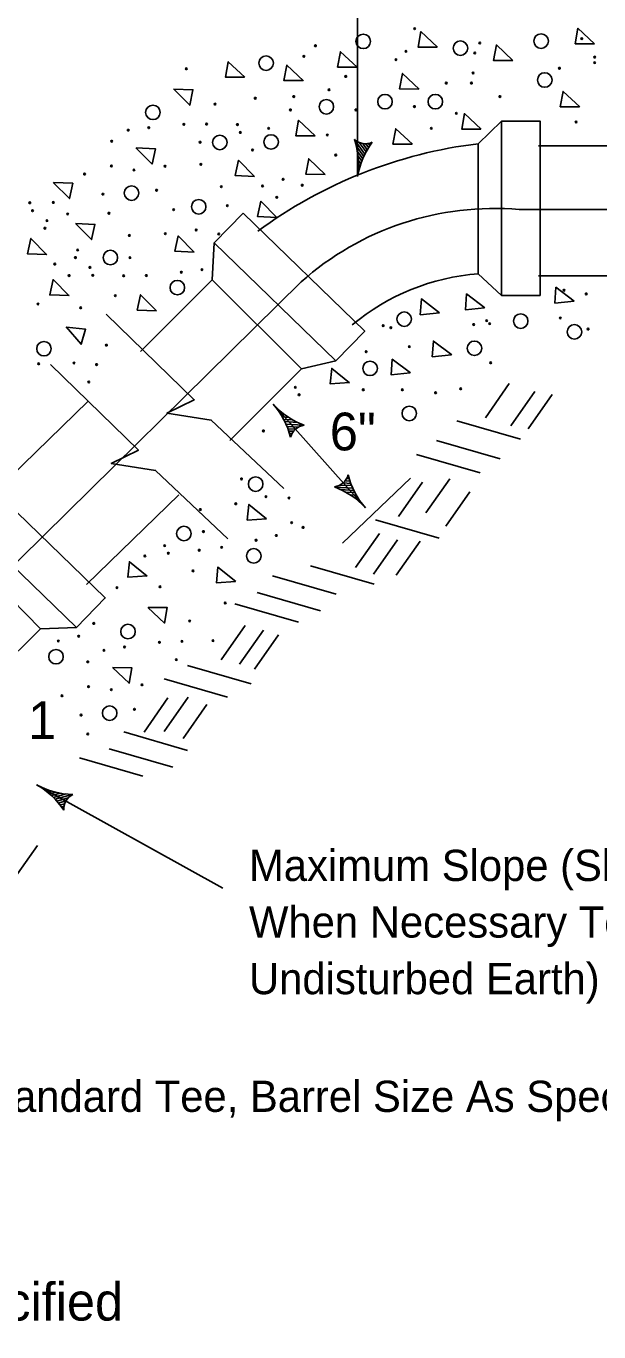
# Model space of a CAD drawing. Extents: x -1256 to -1024, y 1680 to 1979.
# Drawn here: x -1163.3 to -1108.3, y 1787.2 to 1912.7 of the extents above; entities that cross this region are included whole.
import ezdxf

# ---------------------------------------------------------------- set-up
doc = ezdxf.new("R2010")
doc.units = 0
doc.layers.add('1', color=7, linetype='Continuous')

msp = doc.modelspace()

# ---------------------------------------------------------------- linework, layer by layer
at = {"layer": '1'}
for p, q in [((-1131.49, 1917.97), (-1131.5, 1898.26)), ((-1117.68, 1903.56), (-1119.9, 1901.4)), ((-1131.78, 1901.79), (-1130.79, 1900.41)), ((-1131.62, 1901.19), (-1130.9, 1900.19)), ((-1131.34, 1901.53), (-1130.68, 1900.63)), ((-1130.99, 1901.43), (-1130.56, 1900.83)), ((-1130.7, 1901.41), (-1130.44, 1901.04)), ((-1130.46, 1901.44), (-1130.31, 1901.23)), ((-1130.23, 1901.5), (-1130.18, 1901.42)), ((-1119.9, 1888.92), (-1119.9, 1901.4)), ((-1114.11, 1901.21), (-1087.85, 1901.21)), ((-1131.51, 1900.67), (-1131, 1899.96)), ((-1131.45, 1900.21), (-1131.1, 1899.72)), ((-1131.42, 1899.8), (-1131.19, 1899.47)), ((-1131.44, 1898.71), (-1131.42, 1898.67)), ((-1131.42, 1899.41), (-1131.28, 1899.22)), ((-1131.42, 1899.05), (-1131.35, 1898.96)), ((-1115.97, 1895.09), (-1061.56, 1895.09)), ((-1145.25, 1891.87), (-1145.47, 1888.34)), ((-1117.68, 1886.83), (-1119.9, 1888.92)), ((-1114.11, 1888.7), (-1085.07, 1888.7)), ((-1198.77, 1827.13), (-1136.92, 1888.13)), ((-1152.35, 1881.45), (-1145.47, 1888.34)), ((-1145.47, 1888.34), (-1136.88, 1879.77)), ((-1143.75, 1872.88), (-1136.88, 1879.77)), ((-1133.58, 1880.55), (-1136.88, 1879.77)), ((-1116.93, 1878.36), (-1119.22, 1875.08)), ((-1114.49, 1877.59), (-1116.78, 1874.31)), ((-1112.82, 1877.3), (-1115.11, 1874.02)), ((-1166.24, 1868.04), (-1157.37, 1876.66)), ((-1130.74, 1866.41), (-1139.6, 1876.38)), ((-1139.28, 1876.05), (-1139.33, 1876.06)), ((-1139.03, 1875.82), (-1139.15, 1875.82)), ((-1138.76, 1875.59), (-1138.99, 1875.6)), ((-1138.46, 1875.35), (-1138.85, 1875.38)), ((-1138.11, 1875.11), (-1138.71, 1875.15)), ((-1137.72, 1874.87), (-1138.59, 1874.92)), ((-1137.25, 1874.62), (-1138.48, 1874.7)), ((-1115.84, 1873.01), (-1121.95, 1874.77)), ((-1136.68, 1874.37), (-1138.38, 1874.47)), ((-1137.16, 1874.18), (-1138.28, 1874.25)), ((-1137.46, 1873.98), (-1138.19, 1874.02)), ((-1137.65, 1873.77), (-1138.11, 1873.8)), ((-1137.78, 1873.56), (-1138.04, 1873.58)), ((-1137.89, 1873.35), (-1137.98, 1873.36)), ((-1117.81, 1871.13), (-1123.92, 1872.9)), ((-1119.73, 1869.78), (-1125.84, 1871.55)), ((-1133.67, 1868.42), (-1131.97, 1868.32)), ((-1133.18, 1868.61), (-1132.06, 1868.55)), ((-1132.93, 1863.01), (-1126.42, 1869.28)), ((-1132.89, 1868.81), (-1132.15, 1868.77)), ((-1132.69, 1869.02), (-1132.23, 1868.99)), ((-1132.56, 1869.23), (-1132.3, 1869.21)), ((-1132.46, 1869.44), (-1132.37, 1869.44)), ((-1125.27, 1868.88), (-1127.56, 1865.6)), ((-1122.65, 1869.21), (-1124.94, 1865.93)), ((-1157.52, 1859.05), (-1148.65, 1867.67)), ((-1133.09, 1868.17), (-1131.86, 1868.1)), ((-1132.62, 1867.92), (-1131.75, 1867.88)), ((-1132.22, 1867.68), (-1131.62, 1867.65)), ((-1131.89, 1867.45), (-1131.49, 1867.42)), ((-1131.58, 1867.21), (-1131.34, 1867.2)), ((-1120.72, 1867.94), (-1123.01, 1864.66)), ((-1131.31, 1866.98), (-1131.19, 1866.97)), ((-1131.06, 1866.74), (-1131.02, 1866.74)), ((-1123.67, 1863.51), (-1129.78, 1865.27)), ((-1170.69, 1863.71), (-1161.93, 1854.78)), ((-1129.39, 1863.96), (-1131.68, 1860.68)), ((-1127.67, 1863.34), (-1129.96, 1860.06)), ((-1125.49, 1863.22), (-1127.79, 1859.94)), ((-1129.91, 1859.08), (-1136.02, 1860.85)), ((-1133.55, 1858.12), (-1139.66, 1859.89)), ((-1137.17, 1855.44), (-1143.29, 1857.2)), ((-1135.04, 1856.51), (-1141.15, 1858.27)), ((-1186.32, 1830.84), (-1161.93, 1854.78)), ((-1158.49, 1854.91), (-1161.93, 1854.78)), ((-1142.29, 1855.1), (-1144.58, 1851.82)), ((-1140.54, 1854.66), (-1142.83, 1851.38)), ((-1139.09, 1854.2), (-1141.38, 1850.92)), ((-1141.72, 1849.5), (-1147.83, 1851.27)), ((-1143.97, 1848.22), (-1150.08, 1849.99)), ((-1149.7, 1848.16), (-1151.99, 1844.87)), ((-1147.76, 1848.22), (-1150.05, 1844.94)), ((-1145.96, 1847.53), (-1148.25, 1844.25)), ((-1147.83, 1843.11), (-1153.95, 1844.88)), ((-1152.1, 1840.62), (-1158.21, 1842.39)), ((-1149.24, 1841.49), (-1155.35, 1843.26)), ((-1144.42, 1829.87), (-1162.31, 1839.81)), ((-1161.9, 1839.6), (-1161.95, 1839.59)), ((-1161.59, 1839.46), (-1161.7, 1839.43)), ((-1161.26, 1839.33), (-1161.48, 1839.27)), ((-1160.89, 1839.21), (-1161.27, 1839.1)), ((-1160.49, 1839.1), (-1161.07, 1838.93)), ((-1160.04, 1839), (-1160.88, 1838.76)), ((-1159.52, 1838.93), (-1160.7, 1838.59)), ((-1158.89, 1838.88), (-1160.53, 1838.41)), ((-1159.29, 1838.54), (-1160.36, 1838.23)), ((-1159.5, 1838.25), (-1160.21, 1838.05)), ((-1159.61, 1837.99), (-1160.05, 1837.87)), ((-1159.67, 1837.75), (-1159.92, 1837.68)), ((-1159.69, 1837.52), (-1159.78, 1837.49)), ((-1162.23, 1833.98), (-1164.52, 1830.7))]:
    msp.add_line(p, q, dxfattribs=at)
for points in [[(-1108.75, 1911), (-1110.6, 1911.02), (-1110.33, 1912.5), (-1108.74, 1911)], [(-1123.84, 1910.68), (-1125.69, 1910.7), (-1125.41, 1912.18), (-1123.82, 1910.68)], [(-1131.56, 1908.75), (-1133.41, 1908.77), (-1133.14, 1910.25), (-1131.54, 1908.75)], [(-1116.6, 1909.4), (-1118.45, 1909.41), (-1118.17, 1910.9), (-1116.58, 1909.39)], [(-1142.34, 1907.79), (-1144.19, 1907.81), (-1143.91, 1909.29), (-1142.32, 1907.79)], [(-1136.71, 1907.47), (-1138.56, 1907.48), (-1138.28, 1908.97), (-1136.69, 1907.46)], [(-1125.61, 1906.66), (-1127.46, 1906.68), (-1127.18, 1908.16), (-1125.59, 1906.66)], [(-1149.14, 1906.66), (-1147.3, 1906.59), (-1147.61, 1905.11), (-1149.16, 1906.67)], [(-1110.18, 1904.94), (-1112.03, 1904.96), (-1111.76, 1906.44), (-1110.16, 1904.94)], [(-1135.58, 1902.16), (-1137.43, 1902.17), (-1137.16, 1903.66), (-1135.56, 1902.16)], [(-1119.66, 1902.8), (-1121.5, 1902.82), (-1121.23, 1904.3), (-1119.64, 1902.8)], [(-1126.25, 1901.35), (-1128.1, 1901.37), (-1127.83, 1902.85), (-1126.23, 1901.35)], [(-1152.75, 1901.01), (-1150.9, 1900.93), (-1151.23, 1899.45), (-1152.77, 1901.01)], [(-1141.4, 1898.26), (-1143.24, 1898.34), (-1142.92, 1899.82), (-1141.38, 1898.26)], [(-1134.62, 1898.46), (-1136.46, 1898.48), (-1136.19, 1899.96), (-1134.6, 1898.46)], [(-1160.69, 1897.69), (-1158.85, 1897.61), (-1159.16, 1896.13), (-1160.71, 1897.69)], [(-1139.26, 1894.32), (-1141.1, 1894.4), (-1140.78, 1895.88), (-1139.24, 1894.31)], [(-1158.55, 1893.75), (-1156.71, 1893.66), (-1157.03, 1892.19), (-1158.57, 1893.75)], [(-1161.34, 1890.75), (-1163.19, 1890.83), (-1162.86, 1892.3), (-1161.32, 1890.74)], [(-1147.2, 1891), (-1149.04, 1891.08), (-1148.72, 1892.55), (-1147.18, 1891)], [(-1159.2, 1886.81), (-1161.05, 1886.88), (-1160.73, 1888.36), (-1159.18, 1886.8)], [(-1110.71, 1886.29), (-1112.55, 1886.1), (-1112.45, 1887.61), (-1110.7, 1886.29)], [(-1150.81, 1885.34), (-1152.65, 1885.42), (-1152.33, 1886.9), (-1150.79, 1885.34)], [(-1123.64, 1885.17), (-1125.48, 1884.98), (-1125.37, 1886.49), (-1123.62, 1885.17)], [(-1119.3, 1885.65), (-1121.14, 1885.46), (-1121.03, 1886.97), (-1119.28, 1885.65)], [(-1155.62, 1885.02), (-1147.18, 1876.8), (-1149.8, 1875.5), (-1145.54, 1874.85), (-1138.59, 1868.29)], [(-1159.44, 1883.79), (-1157.61, 1883.58), (-1158.04, 1882.13), (-1159.46, 1883.8)], [(-1122.48, 1881.12), (-1124.32, 1880.93), (-1124.21, 1882.44), (-1122.46, 1881.12)], [(-1160.97, 1880.19), (-1152.53, 1871.97), (-1155.15, 1870.67), (-1150.89, 1870.02), (-1143.94, 1863.45)], [(-1132.28, 1878.45), (-1134.12, 1878.32), (-1133.97, 1879.82), (-1132.26, 1878.44)], [(-1126.43, 1879.39), (-1128.27, 1879.2), (-1128.17, 1880.7), (-1126.41, 1879.39)], [(-1140.25, 1865.37), (-1142.09, 1865.24), (-1141.93, 1866.74), (-1140.23, 1865.37)], [(-1151.71, 1859.87), (-1153.55, 1859.74), (-1153.4, 1861.24), (-1151.69, 1859.86)], [(-1143.21, 1859.35), (-1145.05, 1859.22), (-1144.9, 1860.72), (-1143.19, 1859.34)], [(-1151.61, 1856.85), (-1149.77, 1856.84), (-1150.03, 1855.35), (-1151.64, 1856.85)], [(-1155.01, 1851.06), (-1153.17, 1851.05), (-1153.43, 1849.56), (-1155.03, 1851.06)]]:
    msp.add_lwpolyline(points, dxfattribs=at)
for points in [[(-1113.96, 1886.83), (-1117.68, 1886.83), (-1117.68, 1903.56), (-1113.96, 1903.56)], [(-1142.49, 1894.72), (-1130.81, 1883.4), (-1133.58, 1880.55), (-1145.25, 1891.87)], [(-1167.41, 1869.08), (-1155.73, 1857.76), (-1158.49, 1854.91), (-1170.17, 1866.23)]]:
    msp.add_lwpolyline(points, close=True, dxfattribs=at)
for centre, radius in [((-1126.02, 1912.46), 0.0797), ((-1130.95, 1911.24), 0.697), ((-1121.62, 1910.59), 0.697), ((-1119.76, 1911.09), 0.0797), ((-1113.87, 1911.27), 0.697), ((-1109.97, 1911.51), 0.0797), ((-1140.28, 1909.15), 0.697), ((-1136.65, 1909.8), 0.0797), ((-1135.54, 1910.82), 0.0797), ((-1126.84, 1910.29), 0.0797), ((-1120.24, 1910.13), 0.0797), ((-1108.73, 1909.73), 0.0797), ((-1147.93, 1908.61), 0.0797), ((-1127.8, 1909.48), 0.0797), ((-1112.11, 1908.66), 0.0797), ((-1108.73, 1909.2), 0.0797), ((-1132.63, 1907.87), 0.0797), ((-1122.98, 1907.23), 0.0797), ((-1120.56, 1907.23), 0.0797), ((-1120.4, 1908.2), 0.0797), ((-1113.52, 1907.53), 0.697), ((-1137.62, 1905.94), 0.0797), ((-1134.24, 1906.59), 0.0797), ((-1128.86, 1905.45), 0.697), ((-1124.03, 1905.45), 0.697), ((-1117.83, 1905.94), 0.0797), ((-1151.15, 1904.42), 0.697), ((-1145.19, 1905.21), 0.0797), ((-1141.32, 1905.78), 0.0797), ((-1134.49, 1904.96), 0.697), ((-1126.03, 1904.98), 0.0797), ((-1137.94, 1904.66), 0.0797), ((-1131.66, 1904.66), 0.0797), ((-1122.01, 1904.33), 0.0797), ((-1110.51, 1903.49), 0.0797), ((-1153.52, 1902.71), 0.0797), ((-1151.54, 1902.95), 0.0797), ((-1148.17, 1903.27), 0.0797), ((-1146, 1903.29), 0.0797), ((-1143.03, 1903.25), 0.0797), ((-1142.75, 1902.49), 0.0797), ((-1139.8, 1901.58), 0.697), ((-1140.03, 1902.89), 0.0797), ((-1134.4, 1902.24), 0.0797), ((-1124.42, 1902.89), 0.0797), ((-1155.11, 1901.65), 0.0797), ((-1146.61, 1901.55), 0.0797), ((-1144.72, 1901.53), 0.697), ((-1141.58, 1900.8), 0.0797), ((-1133.59, 1900.31), 0.0797), ((-1157.71, 1898.49), 0.0797), ((-1155.13, 1899.27), 0.0797), ((-1152.96, 1898.89), 0.0797), ((-1149.99, 1899.25), 0.0797), ((-1146.54, 1899.42), 0.0797), ((-1153.2, 1896.66), 0.697), ((-1144.58, 1897.28), 0.0797), ((-1140.62, 1897.35), 0.0797), ((-1138.64, 1897.99), 0.0797), ((-1136.81, 1897.42), 0.0797), ((-1155.95, 1896.56), 0.0797), ((-1150.8, 1896.94), 0.0797), ((-1146.75, 1895.35), 0.697), ((-1139.25, 1896.25), 0.0797), ((-1162.97, 1895.73), 0.0797), ((-1162.7, 1894.97), 0.0797), ((-1160.7, 1895.76), 0.0797), ((-1159.33, 1894.65), 0.0797), ((-1155.37, 1894.73), 0.0797), ((-1149.15, 1895.07), 0.0797), ((-1144, 1895.45), 0.0797), ((-1161.31, 1894.02), 0.0797), ((-1161.52, 1893.29), 0.0797), ((-1153.41, 1892.59), 0.0797), ((-1149.96, 1892.76), 0.0797), ((-1146.99, 1893.11), 0.0797), ((-1144.82, 1892.74), 0.0797), ((-1158.37, 1891.2), 0.0797), ((-1155.23, 1890.47), 0.697), ((-1160.57, 1889.84), 0.0797), ((-1158.58, 1890.47), 0.0797), ((-1153.34, 1890.46), 0.0797), ((-1159.19, 1888.74), 0.0797), ((-1157.2, 1889.52), 0.0797), ((-1156.92, 1888.76), 0.0797), ((-1153.95, 1888.72), 0.0797), ((-1151.78, 1888.74), 0.0797), ((-1148.41, 1889.06), 0.0797), ((-1146.43, 1889.3), 0.0797), ((-1148.8, 1887.58), 0.697), ((-1111.68, 1887.33), 0.0797), ((-1162.18, 1886), 0.0797), ((-1154.76, 1886.8), 0.0797), ((-1109.54, 1886.98), 0.0797), ((-1158.09, 1885.64), 0.0797), ((-1127.02, 1884.55), 0.697), ((-1115.83, 1884.36), 0.697), ((-1112.03, 1884.66), 0.0797), ((-1129.03, 1883.93), 0.0797), ((-1128.3, 1883.73), 0.0797), ((-1120.35, 1884.03), 0.0797), ((-1119.1, 1884.41), 0.0797), ((-1118.81, 1884.12), 0.0797), ((-1110.67, 1883.33), 0.697), ((-1109.36, 1883.59), 0.0797), ((-1161.61, 1881.71), 0.697), ((-1120.27, 1881.75), 0.697), ((-1155.61, 1882.05), 0.0797), ((-1130.67, 1881.42), 0.0797), ((-1126.52, 1881.91), 0.0797), ((-1162.11, 1880.26), 0.0797), ((-1158.73, 1880.33), 0.0797), ((-1156.56, 1880.19), 0.0797), ((-1130.29, 1879.82), 0.697), ((-1118.71, 1880.36), 0.0797), ((-1157.3, 1878.51), 0.0797), ((-1137.47, 1878), 0.0797), ((-1137.11, 1877.28), 0.0797), ((-1130.95, 1877.76), 0.0797), ((-1127.19, 1877.76), 0.0797), ((-1124.01, 1877.47), 0.0797), ((-1121.6, 1877.86), 0.0797), ((-1126.53, 1875.49), 0.697), ((-1140.53, 1873.81), 0.0797), ((-1142.64, 1869.2), 0.0797), ((-1141.28, 1868.7), 0.697), ((-1140.28, 1867.49), 0.0797), ((-1138.08, 1867.36), 0.0797), ((-1146.6, 1866.25), 0.0797), ((-1143.19, 1866.81), 0.0797), ((-1148.17, 1863.95), 0.697), ((-1137.83, 1864.99), 0.0797), ((-1136.72, 1864.53), 0.0797), ((-1146.29, 1864.14), 0.0797), ((-1141.24, 1863.31), 0.0797), ((-1139.3, 1863.76), 0.0797), ((-1150.02, 1862.79), 0.0797), ((-1149.66, 1862.06), 0.0797), ((-1146.7, 1862.35), 0.0797), ((-1144.55, 1862.62), 0.0797), ((-1141.46, 1861.8), 0.697), ((-1151.92, 1861.79), 0.0797), ((-1147.3, 1860.36), 0.0797), ((-1154.59, 1858.74), 0.0797), ((-1150.47, 1858.83), 0.0797), ((-1144.2, 1857.28), 0.0797), ((-1156.82, 1855.31), 0.0797), ((-1153.54, 1854.53), 0.697), ((-1147.61, 1855.54), 0.0797), ((-1160.22, 1853.62), 0.0797), ((-1158.28, 1854.08), 0.0797), ((-1150.52, 1853.49), 0.0797), ((-1148.35, 1853.59), 0.0797), ((-1145.38, 1853.66), 0.0797), ((-1160.45, 1852.11), 0.697), ((-1155.84, 1852.73), 0.0797), ((-1153.87, 1853.04), 0.0797), ((-1157.4, 1851.62), 0.0797), ((-1148.9, 1851.83), 0.0797), ((-1159.87, 1848.36), 0.0797), ((-1157.33, 1849.24), 0.0797), ((-1155.14, 1848.94), 0.0797), ((-1152.19, 1849.41), 0.0797), ((-1155.3, 1846.69), 0.697), ((-1152.92, 1847.06), 0.0797), ((-1158.04, 1846.5), 0.0797), ((-1157.4, 1844.69), 0.0797)]:
    msp.add_circle(centre, radius, dxfattribs=at)
for centre, radius, start, end in [((-1114.6, 1857.18), 44.54, 96.8359, 126.4724), ((-1139.11, 1899.42), 7.7, 351.3361, 18.2774), ((-1130.73, 1902.98), 1.57, 227.1087, 294.4324), ((-1123.91, 1896.95), 7.7, 143.2636, 170.2049), ((-1118.37, 1867.3), 27.89, 85.058, 131.7049), ((-1118.28, 1867.51), 21.46, 94.316, 129.7649), ((-1145.4, 1871.32), 7.7, 14.1077, 41.049), ((-1133.89, 1881.55), 7.7, 222.1802, 249.1215), ((-1136.41, 1872.8), 1.57, 97.9528, 165.2765), ((-1133.92, 1869.99), 1.57, 277.9527, 345.2765), ((-1136.45, 1861.24), 7.7, 42.1802, 69.1215), ((-1124.94, 1871.47), 7.7, 194.1077, 221.049), ((-1166.11, 1833.11), 7.7, 33.4563, 60.3976), ((-1158.64, 1846.57), 7.7, 241.5288, 268.4701), ((-1158.12, 1837.48), 1.57, 117.3013, 184.625)]:
    msp.add_arc(centre, radius, start, end, dxfattribs=at)

# ---------------------------------------------------------------- texts
for s, height, p in [('6"', 3.625, (-1134.16, 1871.94)), ('1', 3.62, (-1163.12, 1844.2)), ('Maximum Slope (Slope To Be Less Than 1:1', 3, (-1141.92, 1830.56)), ('When Necessary To Secure Bedding In', 3, (-1141.92, 1825.12)), ('Undisturbed Earth)', 3, (-1141.92, 1819.68)), ('Standard Tee, Barrel Size As Specified On Plans', 3, (-1168.37, 1808.37)), ('Bedding As Specified', 3.6249, (-1200.09, 1788.32))]:
    msp.add_text(s, height=height, dxfattribs=at).set_placement(p)

doc.saveas('drawing.dxf')
